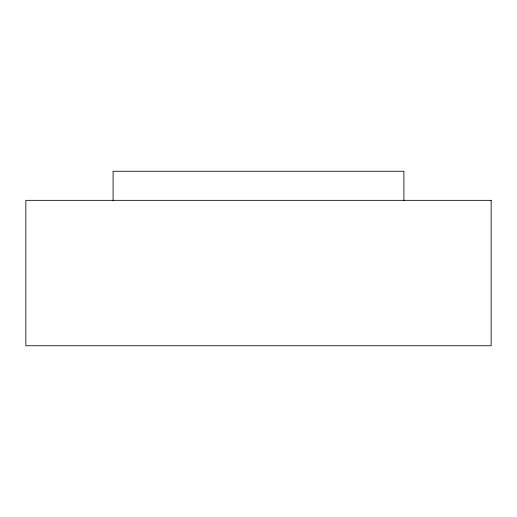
<?xml version="1.0" encoding="UTF-8"?>
<svg xmlns="http://www.w3.org/2000/svg" width="517" height="517" viewBox="0 0 517 517"><rect width="100%" height="100%" fill="white"/><g stroke="black" fill="none" stroke-linecap="round" stroke-linejoin="round"><path stroke-width="0.78" d="M403.906 200.338L403.906 171.256L113.094 171.256L113.094 200.338M491.15 200.338L25.85 200.338L25.85 345.744L491.15 345.744L491.15 200.338"/></g></svg>
